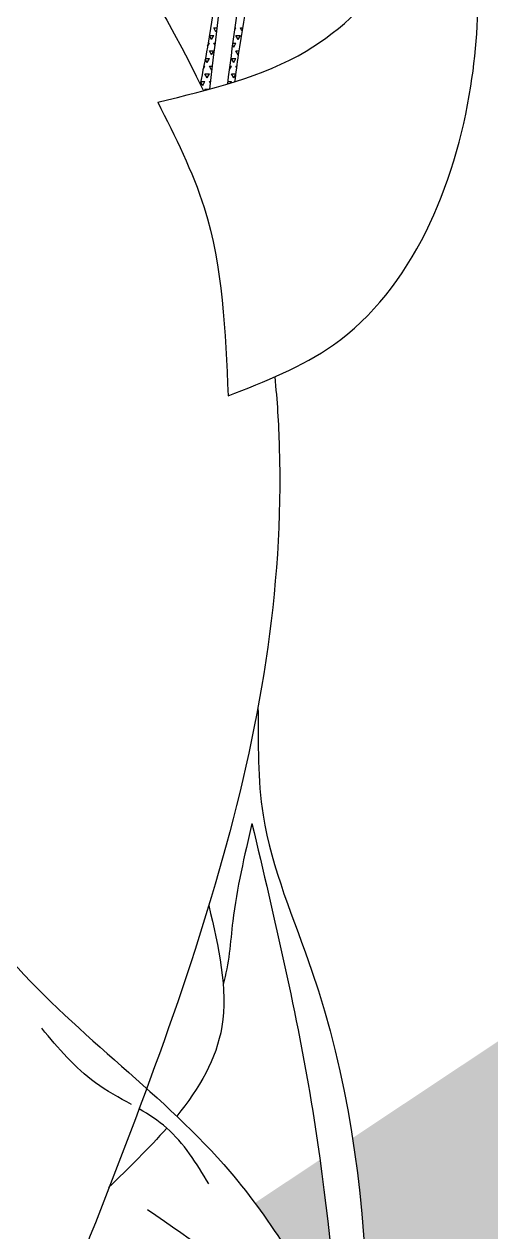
# Model space of a CAD drawing. Header units: inches. Extents: x -573 to 160, y -1 to 711.
# Drawn here: x 7.573 to 8.166, y 3.524 to 5.058 of the extents above; entities that cross this region are included whole.
import ezdxf

# ---------------------------------------------------------------- set-up
doc = ezdxf.new("R2010")
doc.units = ezdxf.units.IN
doc.header["$MEASUREMENT"] = 0
doc.layers.add('HarbyDwg', color=5, linetype='Continuous')

msp = doc.modelspace()

# ---------------------------------------------------------------- hatches: boundary and pattern name
at = {"layer": 'HarbyDwg'}
h = msp.add_hatch(color=256, dxfattribs=at)
h.dxf.hatch_style = 1
edge = h.paths.add_edge_path()
edge.add_spline(control_points=[(8.3041, 3.20215), (8.30549, 3.21273), (8.31053, 3.24668), (8.32309, 3.30171), (8.36204, 3.35785), (8.40645, 3.3964), (8.41416, 3.44973), (8.41158, 3.49199), (8.40527, 3.52934), (8.39932, 3.54846), (8.39736, 3.55476)], knot_values=[0, 0, 0, 0, 3.2078409, 10.2975851, 16.6208488, 23.5730161, 26.9878987, 32.2930355, 36.3187401, 38.2969091, 38.2969091, 38.2969091, 38.2969091], degree=3, periodic=0)
edge.add_spline(control_points=[(8.39736, 3.55476), (8.39607, 3.5522), (8.3811, 3.54683), (8.37123, 3.54495), (8.34792, 3.54135), (8.34838, 3.54477)], knot_values=[3.3368496, 3.3368496, 3.3368496, 3.3368496, 4.5762777, 6.1869198, 8.2596264, 8.2596264, 8.2596264, 8.2596264], degree=3, periodic=0)
edge.add_spline(control_points=[(8.35055, 3.57397), (8.34958, 3.57125), (8.34766, 3.56583), (8.356, 3.56206), (8.35587, 3.55246), (8.34864, 3.54669), (8.34838, 3.54477)], knot_values=[0, 0, 0, 0, 0.7520646, 1.4962079, 2.1659248, 3.3368496, 3.3368496, 3.3368496, 3.3368496], degree=3, periodic=0)
edge.add_spline(control_points=[(8.34838, 3.54477), (8.34488, 3.54498), (8.33273, 3.54572), (8.31649, 3.53915), (8.29855, 3.52916), (8.29314, 3.53333), (8.2928, 3.53364)], knot_values=[3.8400853, 3.8400853, 3.8400853, 3.8400853, 4.875224, 7.4351618, 9.4605801, 9.6057891, 9.6057891, 9.6057891, 9.6057891], degree=3, periodic=0)
edge.add_spline(control_points=[(8.2928, 3.53364), (8.29182, 3.53452), (8.29097, 3.53566), (8.29028, 3.53695)], knot_values=[3.4331364, 3.4331364, 3.4331364, 3.4331364, 3.8400853, 3.8400853, 3.8400853, 3.8400853], degree=3, periodic=0)
edge.add_spline(control_points=[(8.29028, 3.53695), (8.28801, 3.53978), (8.2825, 3.5453), (8.26874, 3.54214), (8.26124, 3.53749), (8.25731, 3.53506)], knot_values=[0, 0, 0, 0, 1.0200674, 2.3047501, 3.718296, 3.718296, 3.718296, 3.718296], degree=3, periodic=0)
edge.add_spline(control_points=[(8.25731, 3.53506), (8.25394, 3.53198), (8.23889, 3.52609), (8.21553, 3.52818), (8.21496, 3.5374), (8.21512, 3.53885)], knot_values=[5.2716802, 5.2716802, 5.2716802, 5.2716802, 6.6905767, 9.5342591, 10.0165493, 10.0165493, 10.0165493, 10.0165493], degree=3, periodic=0)
edge.add_spline(control_points=[(8.21512, 3.53885), (8.21334, 3.53975), (8.21156, 3.54064), (8.21081, 3.54196)], knot_values=[0, 0, 0, 0, 0.5319929, 0.5319929, 0.5319929, 0.5319929], degree=3, periodic=0)
edge.add_spline(control_points=[(8.21306, 3.56655), (8.21338, 3.56142), (8.21387, 3.55354), (8.20959, 3.54411), (8.21081, 3.54196)], knot_values=[0, 0, 0, 0, 1.607704, 2.4703187, 2.4703187, 2.4703187, 2.4703187], degree=3, periodic=0)
edge.add_spline(control_points=[(8.21081, 3.54196), (8.20851, 3.54097), (8.20302, 3.5386), (8.19588, 3.53096), (8.17898, 3.53144), (8.18143, 3.55311), (8.1832, 3.5656), (8.18445, 3.57448)], knot_values=[0, 0, 0, 0, 0.7432437, 1.7704217, 3.1549174, 4.3239039, 7.1971541, 7.1971541, 7.1971541, 7.1971541], degree=3, periodic=0)
edge.add_spline(control_points=[(8.18445, 3.57448), (8.18078, 3.57738), (8.17362, 3.58303), (8.18122, 3.59786), (8.19023, 3.59685), (8.19496, 3.59631)], knot_values=[0, 0, 0, 0, 1.2493271, 2.4382393, 3.757814, 3.757814, 3.757814, 3.757814], degree=3, periodic=0)
edge.add_spline(control_points=[(8.17765, 3.58983), (8.17658, 3.60483), (8.17345, 3.64859), (8.18246, 3.71225), (8.19215, 3.76074), (8.19712, 3.78045)], knot_values=[47.157376, 47.157376, 47.157376, 47.157376, 51.6600405, 60.2914387, 66.3652124, 66.3652124, 66.3652124, 66.3652124], degree=3, periodic=0)
edge.add_line((8.19712, 3.78045), (7.99031, 3.64301))
edge.add_spline(control_points=[(7.99031, 3.64301), (8.00666, 3.53789), (8.01143, 3.43043), (8.01024, 3.32122)], knot_values=[56.4774598, 56.4774598, 56.4774598, 56.4774598, 88.563906, 88.563906, 88.563906, 88.563906], degree=3, periodic=0)
edge.add_spline(control_points=[(8.01024, 3.32122), (8.01491, 3.31286), (8.0579, 3.23646), (8.10465, 3.16133), (8.13989, 3.09301)], knot_values=[161.6033174, 161.6033174, 161.6033174, 161.6033174, 164.426461, 187.4159633, 187.4159633, 187.4159633, 187.4159633], degree=3, periodic=0)
edge.add_line((8.13989, 3.09301), (8.3041, 3.20215))
edge = h.paths.add_edge_path()
edge.add_spline(control_points=[(7.97199, 3.39025), (7.96672, 3.46534), (7.95935, 3.54059), (7.94897, 3.61553)], knot_values=[43.6162859, 43.6162859, 43.6162859, 43.6162859, 66.3765147, 66.3765147, 66.3765147, 66.3765147], degree=3, periodic=0)
edge.add_line((7.94897, 3.61553), (7.86613, 3.56048))
edge.add_spline(control_points=[(7.86613, 3.56048), (7.90562, 3.5074), (7.9391, 3.44942), (7.97199, 3.39025)], knot_values=[133.7267799, 133.7267799, 133.7267799, 133.7267799, 153.8231081, 153.8231081, 153.8231081, 153.8231081], degree=3, periodic=0)

# ---------------------------------------------------------------- linework, layer by layer
at = {"layer": 'HarbyDwg', "linetype": 'Continuous'}
for p, q in [((7.81678, 5.0486), (7.81397, 5.05347)), ((7.81397, 5.05347), (7.81794, 5.05347)), ((7.81678, 5.0486), (7.8175, 5.04985)), ((7.84067, 5.051), (7.84209, 5.05347)), ((7.841, 5.05347), (7.84209, 5.05347)), ((7.84982, 5.04982), (7.84772, 5.05347)), ((7.84772, 5.05347), (7.85042, 5.05347)), ((7.80619, 5.03026), (7.80834, 5.03398)), ((7.80685, 5.03398), (7.80834, 5.03398)), ((7.81115, 5.03886), (7.80848, 5.04349)), ((7.80852, 5.04373), (7.81397, 5.04373)), ((7.81115, 5.03886), (7.81397, 5.04373)), ((7.81528, 5.03171), (7.81397, 5.03398)), ((7.81397, 5.03398), (7.81556, 5.03398)), ((7.83838, 5.03398), (7.84209, 5.03398)), ((7.83928, 5.02911), (7.84209, 5.03398)), ((7.8449, 5.03886), (7.84209, 5.04373)), ((7.84209, 5.04373), (7.84772, 5.04373)), ((7.8449, 5.03886), (7.84772, 5.04373)), ((7.81115, 5.01937), (7.80834, 5.02424)), ((7.80834, 5.02424), (7.81397, 5.02424)), ((7.81115, 5.01937), (7.81397, 5.02424)), ((7.83928, 5.02911), (7.83802, 5.03129)), ((7.8449, 5.01937), (7.84209, 5.02424)), ((7.84209, 5.02424), (7.84583, 5.02424)), ((7.8449, 5.01937), (7.84519, 5.01986)), ((7.80048, 5.00089), (7.80272, 5.00476)), ((7.80127, 5.00476), (7.80272, 5.00476)), ((7.80553, 5.00963), (7.80309, 5.01385)), ((7.80322, 5.0145), (7.80834, 5.0145)), ((7.80553, 5.00963), (7.80834, 5.0145)), ((7.81115, 4.99988), (7.80834, 5.00476)), ((7.80834, 5.00476), (7.81196, 5.00476)), ((7.83401, 5.00049), (7.83647, 5.00476)), ((7.83456, 5.00476), (7.83647, 5.00476)), ((7.83928, 5.00963), (7.83647, 5.0145)), ((7.83647, 5.0145), (7.84209, 5.0145)), ((7.83928, 5.00963), (7.84209, 5.0145)), ((7.84288, 5.00338), (7.84209, 5.00476)), ((7.84209, 5.00476), (7.84307, 5.00476)), ((7.80553, 4.99014), (7.80272, 4.99501)), ((7.80272, 4.99501), (7.80834, 4.99501)), ((7.80553, 4.99014), (7.80834, 4.99501)), ((7.81115, 4.99988), (7.81142, 5.00034)), ((7.83928, 4.99014), (7.83647, 4.99501)), ((7.83647, 4.99501), (7.84176, 4.99501)), ((7.83928, 4.99014), (7.84166, 4.99426)), ((7.7999, 4.9804), (7.7972, 4.98508)), ((7.79725, 4.98527), (7.80272, 4.98527)), ((7.7999, 4.9804), (7.80272, 4.98527)), ((7.80342, 4.97431), (7.80272, 4.97553)), ((7.80272, 4.97553), (7.80794, 4.97553)), ((7.80934, 4.98353), (7.80834, 4.98527)), ((7.80834, 4.98527), (7.80956, 4.98527)), ((7.83242, 4.98254), (7.83183, 4.98357)), ((7.83204, 4.98527), (7.83647, 4.98527)), ((7.83542, 4.98346), (7.83647, 4.98527))]:
    msp.add_line(p, q, dxfattribs=at)
at = {"layer": 'HarbyDwg'}
for points in [[(6.93179, 5.50348), (7.30958, 5.58468), (7.61032, 5.37155), (7.80079, 4.9736)], [(7.7542, 3.65574), (7.73167, 3.62999), (7.70596, 3.60506), (7.68026, 3.58014)]]:
    msp.add_open_spline(points, degree=3, dxfattribs=at)
for points in [[(7.85016, 5.40332), (7.84512, 5.29854), (7.83654, 5.21115), (7.80837, 4.97565)], [(7.83166, 4.98232), (7.85159, 5.12541), (7.8809, 5.28445), (7.9045, 5.40496)], [(7.92213, 5.40242), (7.90211, 5.33302), (7.87384, 5.1844), (7.84509, 5.01919), (7.84043, 4.98502)], [(7.83568, 5.39935), (7.82924, 5.28699), (7.80593, 5.02883), (7.79661, 4.98225)], [(7.74271, 4.95916), (7.93153, 5.02408), (8.14269, 5.27972)], [(7.83204, 4.58584), (7.96605, 4.65076), (8.14066, 4.97945), (8.14269, 5.27972)], [(7.74271, 4.95916), (7.80159, 4.82525), (7.83204, 4.58584)]]:
    msp.add_spline(points, degree=3, dxfattribs=at)
for points, knots in [([(7.89148, 4.61002), (7.8944, 4.5804), (7.91994, 4.18447), (7.76985, 3.80456), (7.63098, 3.45307)], [147.862163, 147.862163, 147.862163, 147.862163, 156.7648194, 266.8502933, 266.8502933, 266.8502933, 266.8502933]), ([(7.34708, 4.23821), (7.36256, 4.19733), (7.41732, 4.06588), (7.55818, 3.8294), (7.82397, 3.64772), (7.93078, 3.46439), (7.97218, 3.3899)], [47.3470394, 47.3470394, 47.3470394, 47.3470394, 60.4503761, 89.9958299, 128.5626081, 153.8634213, 153.8634213, 153.8634213, 153.8634213]), ([(7.87012, 4.19089), (7.87052, 4.14455), (7.86798, 4.02835), (8.03418, 3.658), (8.01512, 3.30069), (7.99553, 3.00581)], [0, 0, 0, 0, 13.7736965, 34.5333489, 119.0459692, 119.0459692, 119.0459692, 119.0459692]), ([(7.86244, 4.04277), (7.85287, 4.00173), (7.83719, 3.93444), (7.83332, 3.86399), (7.82587, 3.8384)], [0, 0, 0, 0, 12.6644681, 20.7658588, 20.7658588, 20.7658588, 20.7658588]), ([(7.86244, 4.04277), (7.89114, 3.92133), (7.96954, 3.58949), (7.98213, 3.24848), (7.98489, 3.04)], [0, 0, 0, 0, 37.3624756, 102.0947237, 102.0947237, 102.0947237, 102.0947237]), ([(7.80767, 3.93844), (7.81993, 3.88539), (7.84272, 3.78674), (7.79562, 3.70618), (7.76686, 3.67075)], [0, 0, 0, 0, 15.4793727, 28.7868353, 28.7868353, 28.7868353, 28.7868353]), ([(7.70943, 3.68553), (7.69382, 3.6943), (7.64889, 3.71838), (7.61642, 3.75728), (7.59543, 3.78242)], [14.2958229, 14.2958229, 14.2958229, 14.2958229, 19.6147317, 29.3286554, 29.3286554, 29.3286554, 29.3286554]), ([(7.80771, 3.58481), (7.79189, 3.61069), (7.76841, 3.64911), (7.73156, 3.67275), (7.71909, 3.68001)], [0, 0, 0, 0, 8.8856765, 13.1914776, 13.1914776, 13.1914776, 13.1914776]), ([(7.98112, 3.23043), (7.97465, 3.24303), (7.94268, 3.30758), (7.89214, 3.44079), (7.78667, 3.51292), (7.72988, 3.55176)], [73.9823101, 73.9823101, 73.9823101, 73.9823101, 78.2127137, 95.4341834, 115.5282295, 115.5282295, 115.5282295, 115.5282295])]:
    msp.add_open_spline(points, degree=3, knots=knots, dxfattribs=at)

doc.saveas('drawing.dxf')
